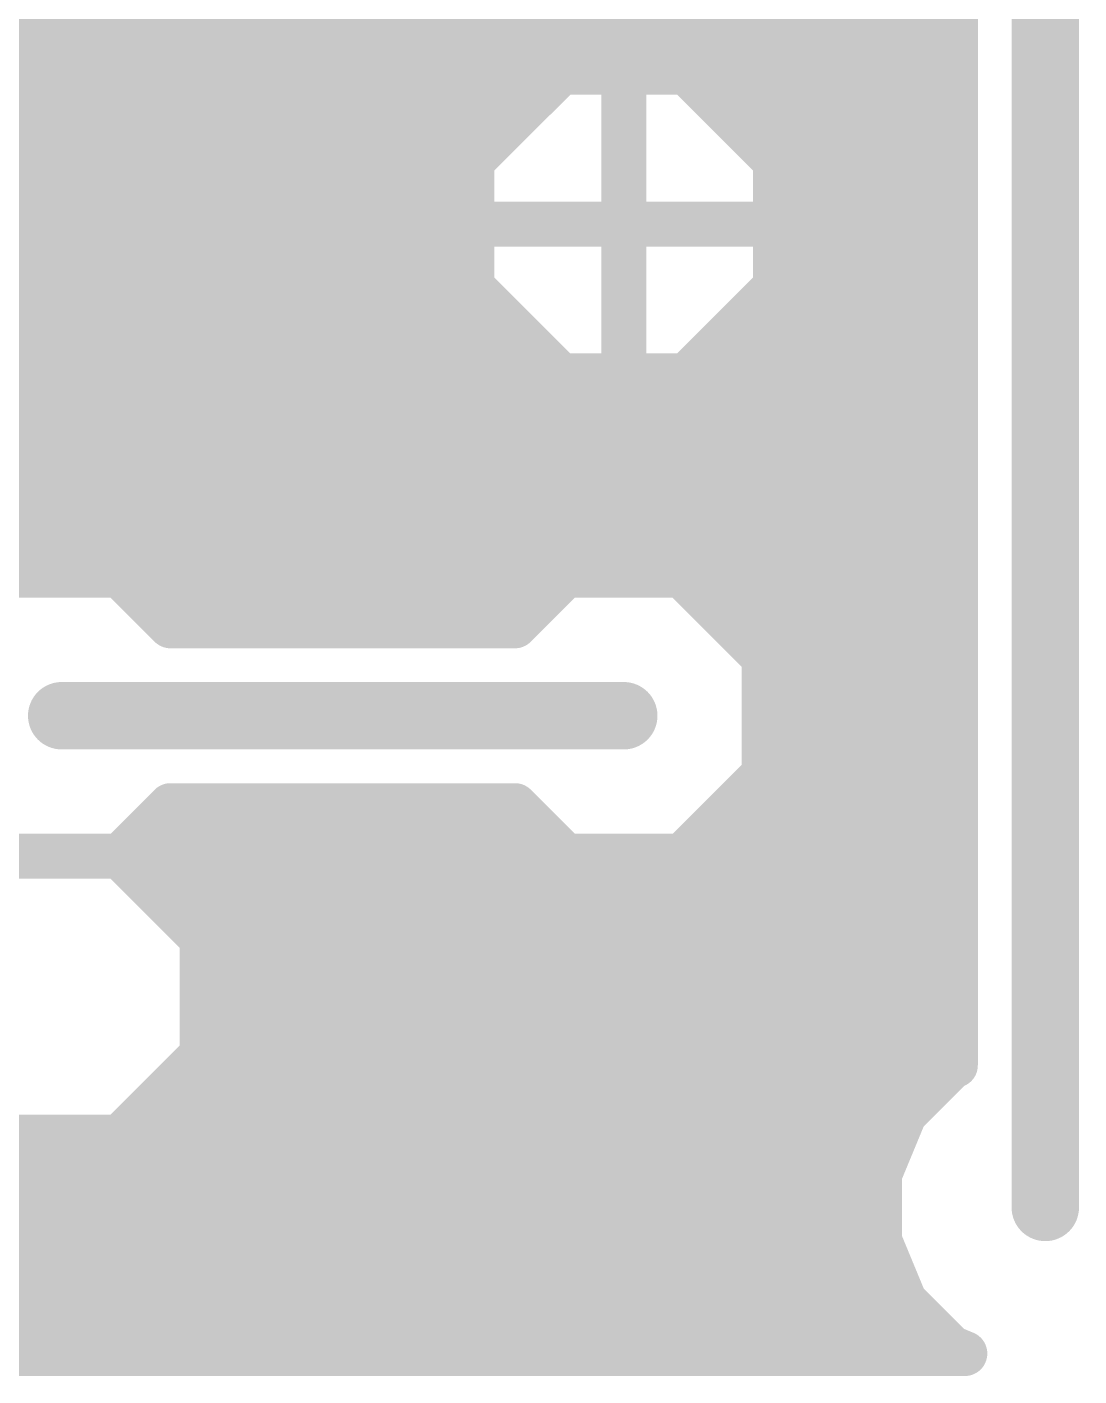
# Model space of a CAD drawing. Extents: x 1 to 45.6, y 2.3 to 35.8.
# Drawn here: x 18.74 to 28.24, y 2.29 to 14.48 of the extents above; entities that cross this region are included whole.
import ezdxf

# ---------------------------------------------------------------- set-up
doc = ezdxf.new("R2010")
doc.units = 0
doc.layers.add('1', color=22, linetype='CONTINUOUS')

msp = doc.modelspace()

# ---------------------------------------------------------------- linework, layer by layer
at = {"layer": '1'}
for points, const_width in [([(27.94, 21.59), (27.94, 3.81)], 0.6096), ([(27.1272, 20.3596), (27.1272, 5.0954)], 0.4064), ([(6.8266, 14.6304), (27.1272, 14.6304)], 0.4064), ([(6.985, 14.224), (27.1272, 14.224)], 0.4064), ([(23.5619, 14.0716), (22.7584, 13.2681)], 0.4064), ([(24.13, 14.0716), (23.5619, 14.0716)], 0.4064), ([(24.13, 14.0716), (24.13, 12.7)], 0.4064), ([(24.13, 12.7), (24.13, 14.0716)], 0.4064), ([(24.6981, 14.0716), (24.13, 14.0716)], 0.4064), ([(25.5016, 13.2681), (24.6981, 14.0716)], 0.4064), ([(6.985, 13.8176), (23.3079, 13.8176)], 0.4064), ([(24.13, 13.8176), (24.13, 13.8176)], 0.4064), ([(24.9521, 13.8176), (27.1272, 13.8176)], 0.4064), ([(6.985, 13.4112), (22.9015, 13.4112)], 0.4064), ([(24.13, 13.4112), (24.13, 13.4112)], 0.4064), ([(25.3585, 13.4112), (27.1272, 13.4112)], 0.4064), ([(22.7584, 13.2681), (22.7584, 12.7)], 0.4064), ([(25.5016, 12.7), (25.5016, 13.2681)], 0.4064), ([(12.9212, 13.0048), (22.7584, 13.0048)], 0.4064), ([(24.13, 13.0048), (24.13, 13.0048)], 0.4064), ([(25.5016, 13.0048), (27.1272, 13.0048)], 0.4064), ([(22.7584, 12.7), (24.13, 12.7)], 0.4064), ([(24.13, 12.7), (22.7584, 12.7)], 0.4064), ([(22.7584, 12.7), (22.7584, 12.1319)], 0.4064), ([(24.13, 12.7), (24.13, 12.7)], 0.4064), ([(24.13, 12.7), (24.13, 12.7)], 0.4064), ([(24.13, 11.3284), (24.13, 12.7)], 0.4064), ([(24.13, 12.7), (24.13, 12.7)], 0.4064), ([(24.13, 12.7), (24.13, 11.3284)], 0.4064), ([(25.5016, 12.7), (24.13, 12.7)], 0.4064), ([(24.13, 12.7), (24.13, 12.7)], 0.4064), ([(24.13, 12.7), (25.5016, 12.7)], 0.4064), ([(25.5016, 12.1319), (25.5016, 12.7)], 0.4064), ([(13.3276, 12.5984), (22.7584, 12.5984)], 0.4064), ([(24.13, 12.5984), (24.13, 12.5984)], 0.4064), ([(25.5016, 12.5984), (27.1272, 12.5984)], 0.4064), ([(13.335, 12.192), (22.7584, 12.192)], 0.4064), ([(22.7584, 12.1319), (23.5619, 11.3284)], 0.4064), ([(24.13, 12.192), (24.13, 12.192)], 0.4064), ([(24.6981, 11.3284), (25.5016, 12.1319)], 0.4064), ([(25.5016, 12.192), (27.1272, 12.192)], 0.4064), ([(13.335, 11.7856), (23.1047, 11.7856)], 0.4064), ([(24.13, 11.7856), (24.13, 11.7856)], 0.4064), ([(25.1553, 11.7856), (27.1272, 11.7856)], 0.4064), ([(13.1752, 11.3792), (23.5111, 11.3792)], 0.4064), ([(23.5619, 11.3284), (24.13, 11.3284)], 0.4064), ([(24.13, 11.3792), (24.13, 11.3792)], 0.4064), ([(24.13, 11.3284), (24.6981, 11.3284)], 0.4064), ([(24.7489, 11.3792), (27.1272, 11.3792)], 0.4064), ([(12.7688, 10.9728), (27.1272, 10.9728)], 0.4064), ([(10.713, 10.5664), (27.1272, 10.5664)], 0.4064), ([(10.4776, 10.16), (27.1272, 10.16)], 0.4064), ([(10.3558, 9.7536), (27.1272, 9.7536)], 0.4064), ([(19.576, 9.525), (18.5239, 9.525)], 0.4064), ([(20.0332, 9.0678), (19.576, 9.525)], 0.4064), ([(23.604, 9.525), (23.1468, 9.0678)], 0.4064), ([(24.656, 9.525), (23.604, 9.525)], 0.4064), ([(25.4, 8.781), (24.656, 9.525)], 0.4064), ([(19.7538, 9.3472), (23.4262, 9.3472)], 0.4064), ([(24.8338, 9.3472), (27.1272, 9.3472)], 0.4064), ([(23.1468, 9.0678), (20.0332, 9.0678)], 0.4064), ([(25.2402, 8.9408), (27.1272, 8.9408)], 0.4064), ([(25.4, 7.729), (25.4, 8.781)], 0.4064), ([(25.4, 8.5344), (27.1272, 8.5344)], 0.4064), ([(19.05, 8.255), (24.13, 8.255)], 0.6096), ([(25.4, 8.128), (27.1272, 8.128)], 0.4064), ([(24.656, 6.985), (25.4, 7.729)], 0.4064), ([(25.3926, 7.7216), (27.1272, 7.7216)], 0.4064), ([(19.576, 6.985), (20.0332, 7.4422)], 0.4064), ([(20.0332, 7.4422), (23.1468, 7.4422)], 0.4064), ([(23.1468, 7.4422), (23.604, 6.985)], 0.4064), ([(19.9062, 7.3152), (23.2737, 7.3152)], 0.4064), ([(24.9862, 7.3152), (27.1272, 7.3152)], 0.4064), ([(19.576, 6.985), (18.5239, 6.985)], 0.4064), ([(18.5239, 6.985), (19.576, 6.985)], 0.4064), ([(20.32, 6.241), (19.576, 6.985)], 0.4064), ([(19.6522, 6.9088), (27.1272, 6.9088)], 0.4064), ([(23.604, 6.985), (24.656, 6.985)], 0.4064), ([(20.0586, 6.5024), (27.1272, 6.5024)], 0.4064), ([(20.32, 5.189), (20.32, 6.241)], 0.4064), ([(20.32, 6.096), (27.1272, 6.096)], 0.4064), ([(20.32, 5.6896), (27.1272, 5.6896)], 0.4064), ([(19.576, 4.445), (20.32, 5.189)], 0.4064), ([(20.32, 5.2832), (27.1272, 5.2832)], 0.4064), ([(27.0911, 5.0804), (26.6695, 4.6589)], 0.4064), ([(27.1272, 5.0954), (27.0911, 5.0804)], 0.4064), ([(20.0078, 4.8768), (26.8875, 4.8768)], 0.4064), ([(26.6695, 4.6589), (26.4414, 4.1081)], 0.4064), ([(18.5239, 4.445), (19.576, 4.445)], 0.4064), ([(19.6014, 4.4704), (26.5915, 4.4704)], 0.4064), ([(26.4414, 4.1081), (26.4414, 3.5119)], 0.4064), ([(6.5205, 4.064), (26.4414, 4.064)], 0.4064), ([(3.7172, 3.6576), (26.4414, 3.6576)], 0.4064), ([(26.4414, 3.5119), (26.6695, 2.9611)], 0.4064), ([(4.3255, 3.2512), (26.5494, 3.2512)], 0.4064), ([(26.6695, 2.9611), (27.0911, 2.5395)], 0.4064), ([(5.2597, 2.8448), (26.7859, 2.8448)], 0.4064), ([(27.2127, 2.4892), (7.2401, 2.4892)], 0.4064), ([(27.0911, 2.5395), (27.2127, 2.4892)], 0.4064)]:
    msp.add_lwpolyline(points, dxfattribs=dict(at, const_width=const_width))
for points, const_width in [([(27.1272, 14.5288, 1), (27.1272, 14.732)], 0.2032), ([(27.1272, 14.1224, 1), (27.1272, 14.3256)], 0.2032), ([(23.5619, 14.1732, 1), (23.5619, 13.97)], 0.2032), ([(23.6337, 13.9998, 1), (23.49, 14.1434)], 0.2032), ([(24.2316, 14.0716, 1), (24.0284, 14.0716)], 0.2032), ([(24.2316, 14.0716, 1), (24.0284, 14.0716)], 0.2032), ([(24.13, 14.1732, 1), (24.13, 13.97)], 0.2032), ([(24.13, 13.97, 1), (24.13, 14.1732)], 0.2032), ([(24.77, 14.1434, 1), (24.6263, 13.9998)], 0.2032), ([(24.6981, 13.97, 1), (24.6981, 14.1732)], 0.2032), ([(23.3079, 13.716, 1), (23.3079, 13.9192)], 0.2032), ([(24.13, 13.9192, 1), (24.13, 13.716)], 0.2032), ([(24.13, 13.716, 1), (24.13, 13.9192)], 0.2032), ([(24.9521, 13.9192, 1), (24.9521, 13.716)], 0.2032), ([(27.1272, 13.716, 1), (27.1272, 13.9192)], 0.2032), ([(22.9015, 13.3096, 1), (22.9015, 13.5128)], 0.2032), ([(24.13, 13.5128, 1), (24.13, 13.3096)], 0.2032), ([(24.13, 13.3096, 1), (24.13, 13.5128)], 0.2032), ([(25.3585, 13.5128, 1), (25.3585, 13.3096)], 0.2032), ([(27.1272, 13.3096, 1), (27.1272, 13.5128)], 0.2032), ([(22.86, 13.2681, 1), (22.6568, 13.2681)], 0.2032), ([(22.6866, 13.34, 1), (22.8302, 13.1963)], 0.2032), ([(25.6032, 13.2681, 1), (25.4, 13.2681)], 0.2032), ([(25.4298, 13.1963, 1), (25.5734, 13.34)], 0.2032), ([(22.7584, 12.9032, 1), (22.7584, 13.1064)], 0.2032), ([(24.13, 13.1064, 1), (24.13, 12.9032)], 0.2032), ([(24.13, 12.9032, 1), (24.13, 13.1064)], 0.2032), ([(25.5016, 13.1064, 1), (25.5016, 12.9032)], 0.2032), ([(27.1272, 12.9032, 1), (27.1272, 13.1064)], 0.2032), ([(22.7584, 12.8016, 1), (22.7584, 12.5984)], 0.2032), ([(22.7584, 12.8016, 1), (22.7584, 12.5984)], 0.2032), ([(22.86, 12.7, 1), (22.6568, 12.7)], 0.2032), ([(24.13, 12.8016, 1), (24.13, 12.5984)], 0.2032), ([(24.2316, 12.7, 1), (24.0284, 12.7)], 0.2032), ([(24.2316, 12.7, 1), (24.0284, 12.7)], 0.2032), ([(24.13, 12.8016, 1), (24.13, 12.5984)], 0.2032), ([(24.2316, 12.7, 1), (24.0284, 12.7)], 0.2032), ([(24.13, 12.8016, 1), (24.13, 12.5984)], 0.2032), ([(24.2316, 12.7, 1), (24.0284, 12.7)], 0.2032), ([(24.13, 12.8016, 1), (24.13, 12.5984)], 0.2032), ([(24.13, 12.5984, 1), (24.13, 12.8016)], 0.2032), ([(24.13, 12.5984, 1), (24.13, 12.8016)], 0.2032), ([(24.13, 12.5984, 1), (24.13, 12.8016)], 0.2032), ([(24.13, 12.5984, 1), (24.13, 12.8016)], 0.2032), ([(25.6032, 12.7, 1), (25.4, 12.7)], 0.2032), ([(25.5016, 12.5984, 1), (25.5016, 12.8016)], 0.2032), ([(25.5016, 12.5984, 1), (25.5016, 12.8016)], 0.2032), ([(22.6568, 12.7, 1), (22.86, 12.7)], 0.2032), ([(22.7584, 12.4968, 1), (22.7584, 12.7)], 0.2032), ([(24.0284, 12.7, 1), (24.2316, 12.7)], 0.2032), ([(24.0284, 12.7, 1), (24.2316, 12.7)], 0.2032), ([(24.0284, 12.7, 1), (24.2316, 12.7)], 0.2032), ([(24.0284, 12.7, 1), (24.2316, 12.7)], 0.2032), ([(24.13, 12.7, 1), (24.13, 12.4968)], 0.2032), ([(24.13, 12.4968, 1), (24.13, 12.7)], 0.2032), ([(25.4, 12.7, 1), (25.6032, 12.7)], 0.2032), ([(25.5016, 12.7, 1), (25.5016, 12.4968)], 0.2032), ([(27.1272, 12.4968, 1), (27.1272, 12.7)], 0.2032), ([(22.8302, 12.2037, 1), (22.6866, 12.06)], 0.2032), ([(22.7584, 12.0904, 1), (22.7584, 12.2936)], 0.2032), ([(24.13, 12.2936, 1), (24.13, 12.0904)], 0.2032), ([(24.13, 12.0904, 1), (24.13, 12.2936)], 0.2032), ([(25.5016, 12.2936, 1), (25.5016, 12.0904)], 0.2032), ([(25.5734, 12.06, 1), (25.4298, 12.2037)], 0.2032), ([(27.1272, 12.0904, 1), (27.1272, 12.2936)], 0.2032), ([(22.6568, 12.1319, 1), (22.86, 12.1319)], 0.2032), ([(25.4, 12.1319, 1), (25.6032, 12.1319)], 0.2032), ([(23.1047, 11.684, 1), (23.1047, 11.8872)], 0.2032), ([(24.13, 11.8872, 1), (24.13, 11.684)], 0.2032), ([(24.13, 11.684, 1), (24.13, 11.8872)], 0.2032), ([(25.1553, 11.8872, 1), (25.1553, 11.684)], 0.2032), ([(27.1272, 11.684, 1), (27.1272, 11.8872)], 0.2032), ([(23.5619, 11.43, 1), (23.5619, 11.2268)], 0.2032), ([(23.49, 11.2566, 1), (23.6337, 11.4002)], 0.2032), ([(23.5111, 11.2776, 1), (23.5111, 11.4808)], 0.2032), ([(24.13, 11.4808, 1), (24.13, 11.2776)], 0.2032), ([(24.13, 11.43, 1), (24.13, 11.2268)], 0.2032), ([(24.13, 11.2776, 1), (24.13, 11.4808)], 0.2032), ([(24.13, 11.2268, 1), (24.13, 11.43)], 0.2032), ([(24.6263, 11.4002, 1), (24.77, 11.2566)], 0.2032), ([(24.7489, 11.4808, 1), (24.7489, 11.2776)], 0.2032), ([(24.6981, 11.2268, 1), (24.6981, 11.43)], 0.2032), ([(27.1272, 11.2776, 1), (27.1272, 11.4808)], 0.2032), ([(24.0284, 11.3284, 1), (24.2316, 11.3284)], 0.2032), ([(24.0284, 11.3284, 1), (24.2316, 11.3284)], 0.2032), ([(27.1272, 10.8712, 1), (27.1272, 11.0744)], 0.2032), ([(27.1272, 10.4648, 1), (27.1272, 10.668)], 0.2032), ([(27.1272, 10.0584, 1), (27.1272, 10.2616)], 0.2032), ([(27.1272, 9.652, 1), (27.1272, 9.8552)], 0.2032), ([(19.6479, 9.5968, 1), (19.5042, 9.4532)], 0.2032), ([(19.576, 9.4234, 1), (19.576, 9.6266)], 0.2032), ([(23.604, 9.6266, 1), (23.604, 9.4234)], 0.2032), ([(23.6758, 9.4532, 1), (23.5321, 9.5968)], 0.2032), ([(24.7279, 9.5968, 1), (24.5842, 9.4532)], 0.2032), ([(24.656, 9.4234, 1), (24.656, 9.6266)], 0.2032), ([(19.7538, 9.4488, 1), (19.7538, 9.2456)], 0.2032), ([(23.4262, 9.2456, 1), (23.4262, 9.4488)], 0.2032), ([(24.8338, 9.4488, 1), (24.8338, 9.2456)], 0.2032), ([(27.1272, 9.2456, 1), (27.1272, 9.4488)], 0.2032), ([(20.0332, 9.1694, 1), (20.0332, 8.9662)], 0.2032), ([(23.1468, 8.9662, 1), (23.1468, 9.1694)], 0.2032), ([(19.9614, 8.996, 1), (20.1051, 9.1396)], 0.2032), ([(23.0749, 9.1396, 1), (23.2186, 8.996)], 0.2032), ([(25.2402, 9.0424, 1), (25.2402, 8.8392)], 0.2032), ([(27.1272, 8.8392, 1), (27.1272, 9.0424)], 0.2032), ([(25.5016, 8.781, 1), (25.2984, 8.781)], 0.2032), ([(25.3282, 8.7092, 1), (25.4718, 8.8529)], 0.2032), ([(25.4, 8.636, 1), (25.4, 8.4328)], 0.2032), ([(27.1272, 8.4328, 1), (27.1272, 8.636)], 0.2032), ([(19.05, 8.4074, 1), (19.05, 8.1026)], 0.3048), ([(24.13, 8.1026, 1), (24.13, 8.4074)], 0.3048), ([(25.4, 8.2296, 1), (25.4, 8.0264)], 0.2032), ([(27.1272, 8.0264, 1), (27.1272, 8.2296)], 0.2032), ([(25.4718, 7.6571, 1), (25.3282, 7.8008)], 0.2032), ([(25.3926, 7.8232, 1), (25.3926, 7.62)], 0.2032), ([(25.2984, 7.729, 1), (25.5016, 7.729)], 0.2032), ([(27.1272, 7.62, 1), (27.1272, 7.8232)], 0.2032), ([(20.0332, 7.5438, 1), (20.0332, 7.3406)], 0.2032), ([(20.1051, 7.3704, 1), (19.9614, 7.514)], 0.2032), ([(23.2186, 7.514, 1), (23.0749, 7.3704)], 0.2032), ([(23.1468, 7.3406, 1), (23.1468, 7.5438)], 0.2032), ([(19.9062, 7.4168, 1), (19.9062, 7.2136)], 0.2032), ([(23.2737, 7.2136, 1), (23.2737, 7.4168)], 0.2032), ([(24.9862, 7.4168, 1), (24.9862, 7.2136)], 0.2032), ([(27.1272, 7.2136, 1), (27.1272, 7.4168)], 0.2032), ([(19.6479, 7.0568, 1), (19.5042, 6.9132)], 0.2032), ([(19.5042, 7.0568, 1), (19.6479, 6.9132)], 0.2032), ([(19.6522, 7.0104, 1), (19.6522, 6.8072)], 0.2032), ([(19.576, 6.8834, 1), (19.576, 7.0866)], 0.2032), ([(19.576, 6.8834, 1), (19.576, 7.0866)], 0.2032), ([(23.604, 7.0866, 1), (23.604, 6.8834)], 0.2032), ([(23.5321, 6.9132, 1), (23.6758, 7.0568)], 0.2032), ([(24.5842, 7.0568, 1), (24.7279, 6.9132)], 0.2032), ([(24.656, 6.8834, 1), (24.656, 7.0866)], 0.2032), ([(27.1272, 6.8072, 1), (27.1272, 7.0104)], 0.2032), ([(20.0586, 6.604, 1), (20.0586, 6.4008)], 0.2032), ([(27.1272, 6.4008, 1), (27.1272, 6.604)], 0.2032), ([(20.4216, 6.241, 1), (20.2184, 6.241)], 0.2032), ([(20.2482, 6.1692, 1), (20.3918, 6.3129)], 0.2032), ([(20.32, 6.1976, 1), (20.32, 5.9944)], 0.2032), ([(27.1272, 5.9944, 1), (27.1272, 6.1976)], 0.2032), ([(20.32, 5.7912, 1), (20.32, 5.588)], 0.2032), ([(27.1272, 5.588, 1), (27.1272, 5.7912)], 0.2032), ([(20.32, 5.3848, 1), (20.32, 5.1816)], 0.2032), ([(20.3918, 5.1171, 1), (20.2482, 5.2608)], 0.2032), ([(27.1272, 5.1816, 1), (27.1272, 5.3848)], 0.2032), ([(20.2184, 5.189, 1), (20.4216, 5.189)], 0.2032), ([(27.0522, 5.1743, 1), (27.13, 4.9866)], 0.2032), ([(27.163, 5.0086, 1), (27.0193, 5.1523)], 0.2032), ([(27.1661, 5.0015, 1), (27.0883, 5.1893)], 0.2032), ([(27.0256, 5.0954, 1), (27.2288, 5.0954)], 0.2032), ([(20.0078, 4.9784, 1), (20.0078, 4.7752)], 0.2032), ([(26.8875, 4.7752, 1), (26.8875, 4.9784)], 0.2032), ([(26.5977, 4.7307, 1), (26.7414, 4.587)], 0.2032), ([(26.7634, 4.62, 1), (26.5757, 4.6978)], 0.2032), ([(19.6014, 4.572, 1), (19.6014, 4.3688)], 0.2032), ([(19.576, 4.3434, 1), (19.576, 4.5466)], 0.2032), ([(26.5915, 4.3688, 1), (26.5915, 4.572)], 0.2032), ([(19.5042, 4.5168, 1), (19.6479, 4.3732)], 0.2032), ([(26.543, 4.1081, 1), (26.3398, 4.1081)], 0.2032), ([(26.3475, 4.147, 1), (26.5353, 4.0692)], 0.2032), ([(26.4414, 3.9624, 1), (26.4414, 4.1656)], 0.2032), ([(27.7876, 3.81, 1), (28.0924, 3.81)], 0.3048), ([(26.4414, 3.556, 1), (26.4414, 3.7592)], 0.2032), ([(26.5353, 3.5508, 1), (26.3475, 3.473)], 0.2032), ([(26.3398, 3.5119, 1), (26.543, 3.5119)], 0.2032), ([(26.5494, 3.1496, 1), (26.5494, 3.3528)], 0.2032), ([(26.7414, 3.033, 1), (26.5977, 2.8893)], 0.2032), ([(26.5757, 2.9222, 1), (26.7634, 3)], 0.2032), ([(26.7859, 2.7432, 1), (26.7859, 2.9464)], 0.2032), ([(27.13, 2.6334, 1), (27.0522, 2.4457)], 0.2032), ([(27.0193, 2.4677, 1), (27.163, 2.6114)], 0.2032), ([(27.1738, 2.3953, 1), (27.2516, 2.5831)], 0.2032), ([(27.2127, 2.3876, 1), (27.2127, 2.5908)], 0.2032)]:
    msp.add_lwpolyline(points, format="xyb", dxfattribs=dict(at, const_width=const_width))

doc.saveas('drawing.dxf')
